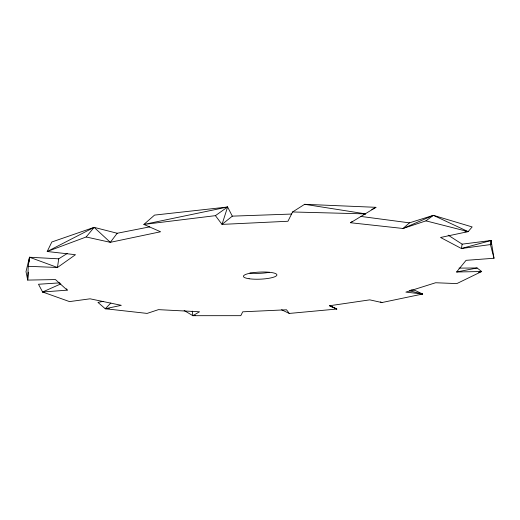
<?xml version="1.0" encoding="UTF-8"?>
<svg xmlns="http://www.w3.org/2000/svg" width="520" height="520" viewBox="0 0 520 520"><rect width="100%" height="100%" fill="white"/><g stroke="black" fill="none" stroke-linecap="round" stroke-linejoin="round"><path stroke-width="0.78" d="M67.47 253.318L58.721 258.824L29.497 257.238L28.236 266.312L27.703 280.092L55.452 279.565L67.236 290.16L42.601 292L38.486 284.258L59.774 282.867M28.321 272.207L27.703 280.092L26 271.642L29.497 257.238L57.46 267.488L75.472 254.703L47.209 251.505L51.818 241.995L94.107 227.357L117.195 233.259L149.792 226.85M29.127 261.963L29.497 257.238M58.721 258.824L57.46 267.488L28.236 266.312M458.972 268.125L477.106 267.976L481.683 271.518L456.599 271.993L466.07 260.338L494 258.252L490.432 244.576L491.101 240.494L462.144 244.153L448.156 235.157M462.144 244.153L461.396 248.508L490.432 244.576M117.195 233.259L110.318 242.333L94.107 227.357L47.209 251.505L86.171 236.977L110.318 242.333L160.583 231.764L143.871 224.439L154.55 215.098L227.611 206.999L222.02 224.393L287.95 221.26L292.584 211.972L304.642 204.308L375.947 207.324L350.597 222.749L403.007 228.482L425.958 220.864L433.381 215.339L472.154 226.935L468.143 231.621L440.55 237.484L461.396 248.508L491.101 240.494L494 258.252M86.171 236.977L94.107 227.357M103.324 301.32L97.968 302.4L105.248 308.737L110.864 303.017M433.381 215.339L409.448 222.846L403.007 228.482L433.381 215.339L468.143 231.621L464.945 231.751M232.317 216.144L222.02 224.393L215.423 215.65L143.871 224.439L227.611 206.999L232.317 216.144L291.714 214.052M350.597 222.749L352.482 221.351M215.423 215.65L227.611 206.999M184.132 310.505L192.894 315.692L199.524 311.779L158.464 309.641L147.108 313.411L105.248 308.737L121.297 305.325L90.084 298.812L69.511 301.6L42.601 292L60.801 283.901M371.807 209.553L375.947 207.324M363.545 214.669L365.625 213.889L304.642 204.308M478.562 272.376L481.683 271.518L456.833 283.595L435.637 282.744L405.88 292.123L422.656 294.021L415.097 290.427L411.099 289.894M281.58 309.771L289.276 313.437L336.837 309.043L329.387 305.773L369.772 299.858L381.907 302.549L422.656 294.021L409.318 290.778M456.599 271.993L477.106 267.976M192.225 311.103L192.894 315.692L195.273 315.4M420.245 294.255L422.656 294.021M105.248 308.737L109.259 308.614M192.894 315.692L240.799 315.673L242.73 311.805L286.514 309.784L289.276 313.437M292.584 211.972L365.625 213.889M42.601 292L44.213 292.195M360.978 216.444L409.448 222.846M425.958 220.864L468.143 231.621M380.51 301.918L381.907 302.549M330.174 306.033L336.837 309.043L329.778 305.65M66.593 288.782L67.236 290.16M491.101 240.494L491.283 244.394M269.262 272.311A16.731 3.64 -2.5 0 1 249.88 273.013M249.1 278.746A16.75 3.549 -2.5 0 0 276.575 275.639A16.75 3.549 -2.5 0 0 254.839 272.474A16.75 3.549 -2.5 0 0 249.1 278.746"/></g></svg>
